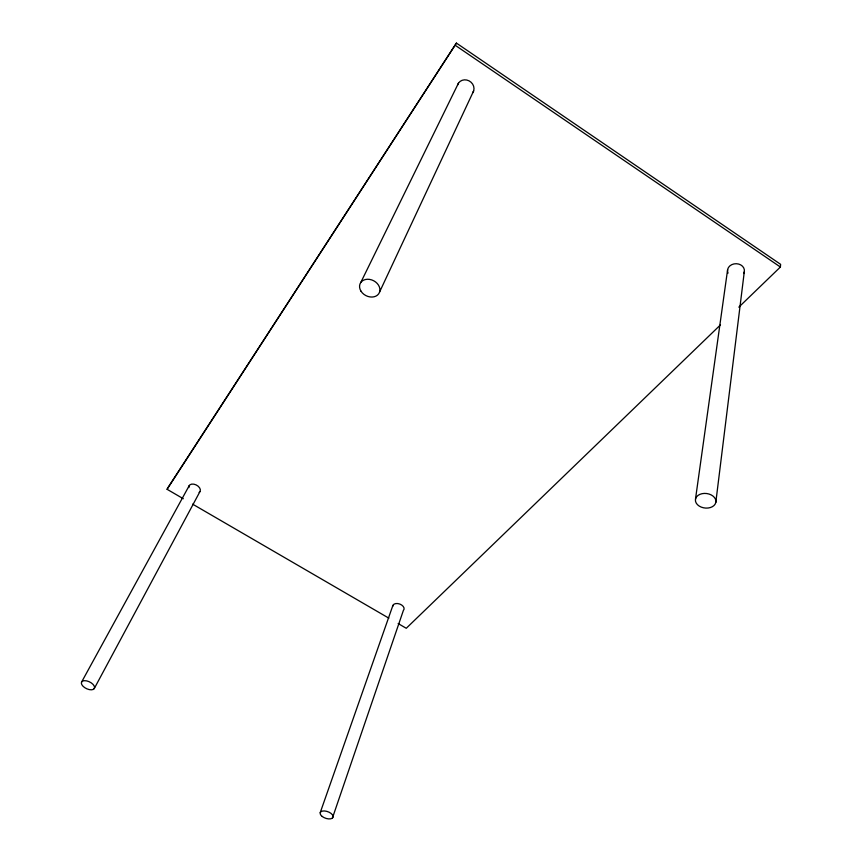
<?xml version="1.0" encoding="UTF-8"?>
<svg xmlns="http://www.w3.org/2000/svg" width="862" height="862" viewBox="0 0 862 862"><rect width="100%" height="100%" fill="white"/><g stroke="black" fill="none" stroke-linecap="round" stroke-linejoin="round"><path stroke-width="1.29" d="M738.82 307.163L780.39 267.026L780.627 264.343L456.429 43.1L168.424 486.911L167.077 489.293L183.326 498.742M715.794 502.514A10.301 7.305 6.8 0 0 701.991 493.7A10.301 7.305 6.8 0 0 699.179 506.059A10.301 7.305 6.8 0 0 715.794 502.514L744.294 271.81M695.494 499.076L727.625 269.569M332.409 818.092L403.373 610.447A5.905 3.739 19.4 0 0 399.839 604.079A5.905 3.739 19.4 0 0 392.695 606.439M320.255 812.543L392.878 605.469M379.636 291.895L473.647 90.919M360.758 282.52L458.487 83.118M167.077 489.293L456.429 43.1M94.206 688.652A7.133 3.707 26 0 0 86.739 680.905A7.133 3.707 26 0 0 82.946 686.174A7.133 3.707 26 0 0 94.206 688.652L199.909 491.685M81.707 681.853L189.295 485.489M720.46 324.899L406.261 628.279L398.136 623.549M192.614 504.141L388.848 618.151M455.276 45.32L780.39 267.026M457.603 84.972A8.609 7.833 34 0 1 469.047 80.845A8.609 7.833 34 0 1 472.742 92.762M728.045 273.146A8.448 6.95 -1 0 1 736.288 263.718A8.448 6.95 -1 0 1 743.626 273.545M188.907 487.558A6.153 3.954 27.6 0 1 196.127 484.907A6.153 3.954 27.6 0 1 199.154 492.428M361.016 291.216A10.624 8.383 27.3 0 0 378.666 293.856A10.624 8.383 27.3 0 0 369.539 279.385A10.624 8.383 27.3 0 0 361.016 291.216M322.237 816.486A6.799 3.47 19.8 0 0 332.98 817.348A6.799 3.47 19.8 0 0 324.651 810.97A6.799 3.47 19.8 0 0 322.237 816.486"/></g></svg>
